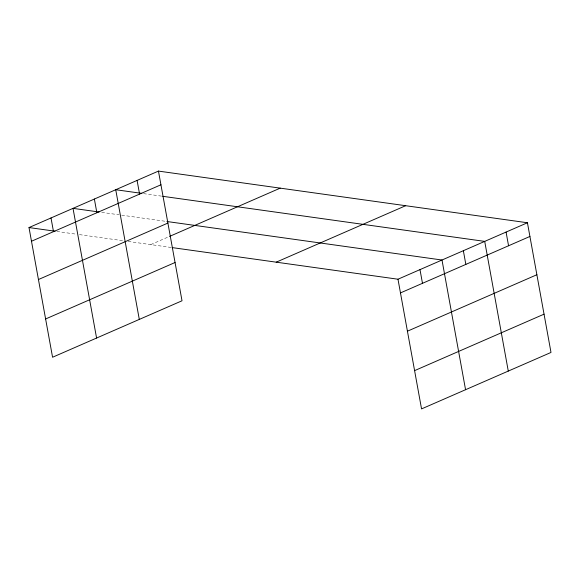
<?xml version="1.0" encoding="UTF-8"?>
<svg xmlns="http://www.w3.org/2000/svg" width="580" height="580" viewBox="0 0 580 580"><rect width="100%" height="100%" fill="white"/><g stroke="black" fill="none" stroke-linecap="round" stroke-linejoin="round"><path stroke-width="0.43" stroke-dasharray="2.9 2.17" d="M150.764 244.608L168.693 236.785M143.565 193.626L161.827 196.178M101.718 212.374L119.11 214.81M121.72 215.18L166.076 221.386M56.833 231.456L76.835 234.255M79.445 234.617L123.801 240.831M128.151 241.439L171.375 247.493"/><path stroke-width="0.87" d="M158.449 171.093L182.018 300.781L52.57 357.244L29 227.556L158.449 171.093L527.43 222.756L551 352.444L421.551 408.907L397.982 279.219L172.274 247.617M31.487 241.251L160.935 184.788M38.447 279.531L167.895 223.068M169.512 236.43L280.212 188.137M45.61 318.971L175.059 262.508M276.218 262.167L405.666 205.704M397.982 279.219L527.43 222.756M400.476 292.914L529.917 236.451M407.428 331.195L536.877 274.731M414.599 370.627L544.047 314.164M141.825 193.379L115.732 189.725L139.301 319.413M162.697 196.301L484.713 241.389L508.283 371.077M99.107 212.012L73.015 208.358L96.584 338.046M166.946 221.509L441.996 260.021L465.566 389.709M29 227.556L55.093 231.21M506.072 232.073L508.559 245.768M463.355 250.705L465.841 264.4M419.992 269.62L422.479 283.315M137.09 180.409L139.577 194.104M94.373 199.042L96.86 212.737M51.004 217.957L53.498 231.652"/></g></svg>
